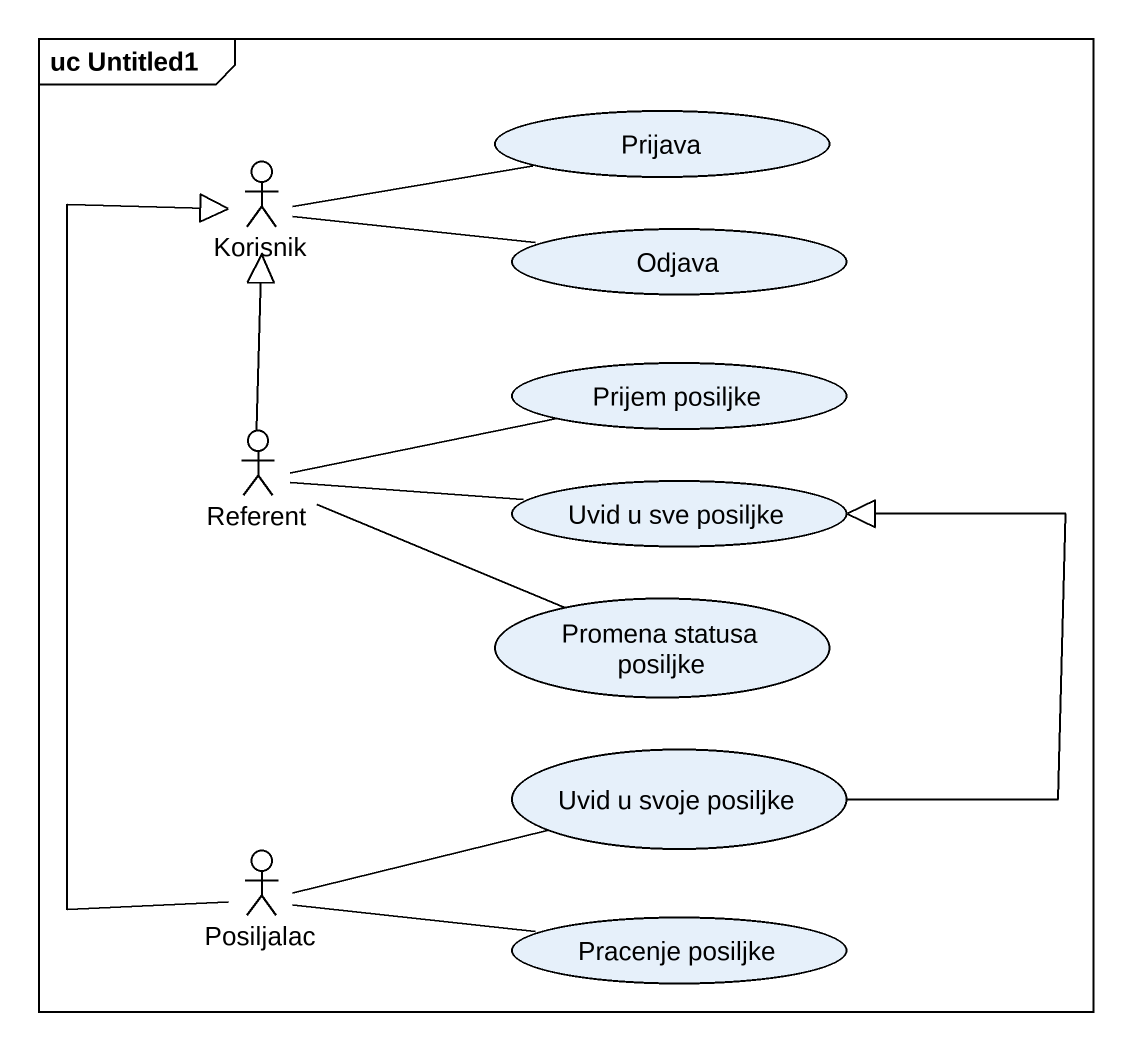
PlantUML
@startuml
mainframe uc Untitled1
actor Korisnik
usecase Prijava
usecase Odjava
usecase "Prijem posiljke" as Prijem_posiljke
actor Referent
usecase "Uvid u sve posiljke" as Uvid_u_sve_posiljke
usecase "Promena statusa posiljke" as Promena_statusa_posiljke
usecase "Uvid u svoje posiljke" as Uvid_u_svoje_posiljke
actor Posiljalac
usecase "Pracenje posiljke" as Pracenje_posiljke
Korisnik -right- Prijava
Korisnik -right- Odjava
Referent -up-|> Korisnik
Referent -right- Prijem_posiljke
Referent -right- Uvid_u_sve_posiljke
Referent -right- Promena_statusa_posiljke
Uvid_u_svoje_posiljke -up-|> Uvid_u_sve_posiljke
Posiljalac -up-|> Korisnik
Posiljalac -right- Uvid_u_svoje_posiljke
Posiljalac -right- Pracenje_posiljke
@enduml
